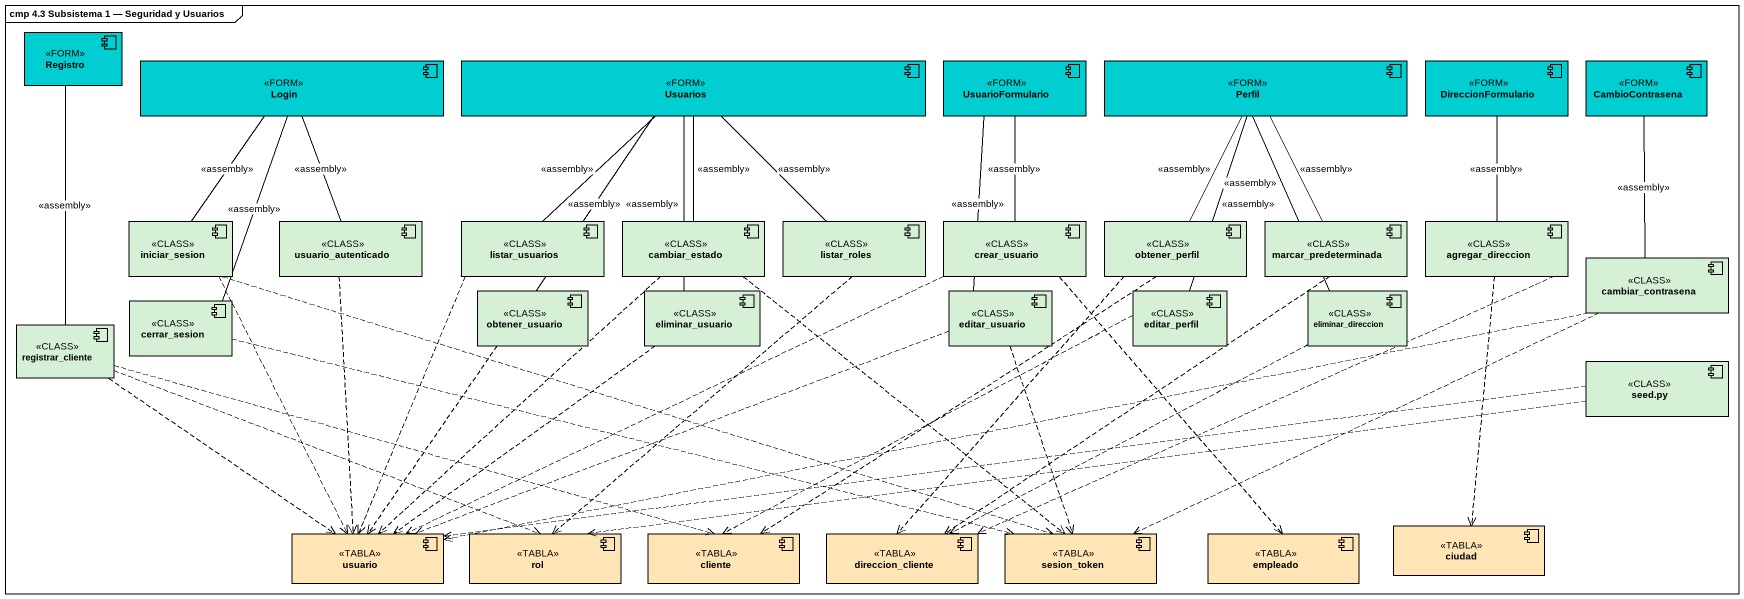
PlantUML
@startuml
mainframe cmp 4.3 Subsistema 1 — Seguridad y Usuarios
component Registro <<FORM>> #00CED1
component Login <<FORM>> #00CED1
component Usuarios <<FORM>> #00CED1
component UsuarioFormulario <<FORM>> #00CED1
component Perfil <<FORM>> #00CED1
component DireccionFormulario <<FORM>> #00CED1
component CambioContrasena <<FORM>> #00CED1
component iniciar_sesion <<CLASS>> #D6F0D6
component usuario_autenticado <<CLASS>> #D6F0D6
component listar_usuarios <<CLASS>> #D6F0D6
component cambiar_estado <<CLASS>> #D6F0D6
component listar_roles <<CLASS>> #D6F0D6
component crear_usuario <<CLASS>> #D6F0D6
component obtener_perfil <<CLASS>> #D6F0D6
component marcar_predeterminada <<CLASS>> #D6F0D6
component agregar_direccion <<CLASS>> #D6F0D6
component cambiar_contrasena <<CLASS>> #D6F0D6
component cerrar_sesion <<CLASS>> #D6F0D6
component obtener_usuario <<CLASS>> #D6F0D6
component eliminar_usuario <<CLASS>> #D6F0D6
component editar_usuario <<CLASS>> #D6F0D6
component editar_perfil <<CLASS>> #D6F0D6
component eliminar_direccion <<CLASS>> #D6F0D6
component registrar_cliente <<CLASS>> #D6F0D6
component "seed.py" as seed_py <<CLASS>> #D6F0D6
component usuario <<TABLA>> #FFE4B5
component rol <<TABLA>> #FFE4B5
component cliente <<TABLA>> #FFE4B5
component direccion_cliente <<TABLA>> #FFE4B5
component sesion_token <<TABLA>> #FFE4B5
component empleado <<TABLA>> #FFE4B5
component ciudad <<TABLA>> #FFE4B5
Registro -- registrar_cliente : <<assembly>>
Login -- iniciar_sesion : <<assembly>>
Login -- usuario_autenticado : <<assembly>>
Login -- cerrar_sesion : <<assembly>>
Usuarios -- listar_usuarios : <<assembly>>
Usuarios -- cambiar_estado : <<assembly>>
Usuarios -- listar_roles : <<assembly>>
Usuarios -- obtener_usuario : <<assembly>>
Usuarios -- eliminar_usuario : <<assembly>>
UsuarioFormulario -- crear_usuario : <<assembly>>
UsuarioFormulario -- editar_usuario : <<assembly>>
Perfil -- obtener_perfil : <<assembly>>
Perfil -- marcar_predeterminada : <<assembly>>
Perfil -- editar_perfil : <<assembly>>
Perfil -- eliminar_direccion : <<assembly>>
DireccionFormulario -- agregar_direccion : <<assembly>>
CambioContrasena -- cambiar_contrasena : <<assembly>>
iniciar_sesion ..> usuario
iniciar_sesion .right.> sesion_token
usuario_autenticado ..> usuario
listar_usuarios ..> usuario
cambiar_estado ..> usuario
cambiar_estado ..> sesion_token
listar_roles ..> rol
crear_usuario .left.> usuario
crear_usuario ..> empleado
obtener_perfil ..> cliente
obtener_perfil ..> direccion_cliente
marcar_predeterminada ..> direccion_cliente
agregar_direccion .left.> direccion_cliente
agregar_direccion ..> ciudad
cambiar_contrasena .left.> usuario
cambiar_contrasena .left.> sesion_token
cerrar_sesion .right.> sesion_token
obtener_usuario ..> usuario
eliminar_usuario ..> usuario
editar_usuario .left.> usuario
editar_usuario ..> sesion_token
editar_perfil .left.> cliente
eliminar_direccion .left.> direccion_cliente
registrar_cliente ..> usuario
registrar_cliente .right.> rol
registrar_cliente .right.> cliente
seed_py .left.> usuario
seed_py .left.> rol
@enduml
